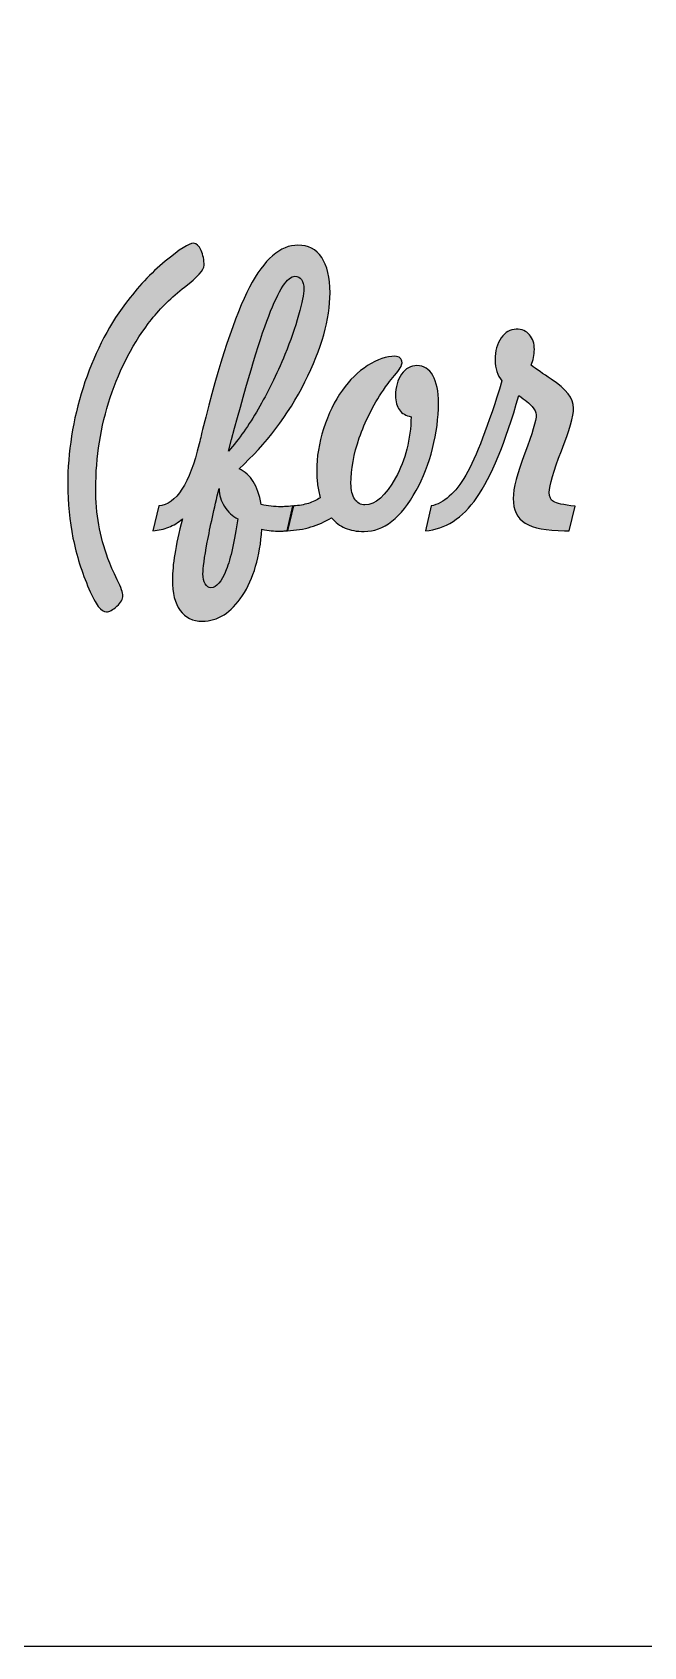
# Model space of a CAD drawing. Extents: x -236 to 261, y -182 to 182.
# Drawn here: x -1.68 to 9.82, y -13.44 to 16.91 of the extents above; entities that cross this region are included whole.
import ezdxf

# ---------------------------------------------------------------- set-up
doc = ezdxf.new("R2010")
doc.units = 0
doc.header["$MEASUREMENT"] = 0
doc.layers.add('CALQUE_PAR_D_FAUT', color=7, linetype='CONTINUOUS')

msp = doc.modelspace()

# ---------------------------------------------------------------- hatches: boundary and pattern name
at = {"layer": 'CALQUE_PAR_D_FAUT'}
h = msp.add_hatch(color=250, dxfattribs=at)
edge = h.paths.add_edge_path()
edge.add_spline(control_points=[(-0.4834, 8.3295), (-0.4834, 8.0908), (-0.4649, 7.8638), (-0.4278, 7.651), (-0.3907, 7.437), (-0.3331, 7.2253), (-0.2549, 7.0172), (-0.213, 6.9019), (-0.1554, 6.7691), (-0.0822, 6.6174), (-0.008, 6.4657), (0.0281, 6.3657), (0.0281, 6.3175), (0.0281, 6.2528), (-0.01, 6.1858), (-0.0861, 6.1176), (-0.1622, 6.0482), (-0.2286, 6.0141), (-0.2832, 6.0141), (-0.3331, 6.0141), (-0.3839, 6.0482), (-0.4356, 6.1152), (-0.4873, 6.1834), (-0.5459, 6.2928), (-0.6122, 6.4445), (-0.7459, 6.7573), (-0.8455, 7.0748), (-0.9119, 7.3994), (-0.9773, 7.7227), (-1.0105, 8.059), (-1.0105, 8.4083), (-1.0105, 9.0174), (-0.9149, 9.623), (-0.7235, 10.2239), (-0.5312, 10.826), (-0.2657, 11.354), (0.073, 11.8091), (0.3024, 12.1148), (0.5513, 12.3794), (0.8217, 12.6052), (1.0911, 12.8298), (1.2688, 12.9427), (1.3547, 12.9427), (1.4103, 12.9427), (1.4572, 12.898), (1.4962, 12.8098), (1.5352, 12.7216), (1.5547, 12.6276), (1.5547, 12.5288), (1.5547, 12.4465), (1.4318, 12.31), (1.1858, 12.1195), (0.9398, 11.929), (0.7339, 11.7268), (0.5659, 11.5128), (0.2302, 11.0859), (-0.0285, 10.5967), (-0.21, 10.0464), (-0.3926, 9.4972), (-0.4834, 8.9245), (-0.4834, 8.3295)], knot_values=[0, 0, 0, 0, 0.05, 0.05, 0.05, 0.1, 0.1, 0.1, 0.15, 0.15, 0.15, 0.2, 0.2, 0.2, 0.25, 0.25, 0.25, 0.3, 0.3, 0.3, 0.35, 0.35, 0.35, 0.4, 0.4, 0.4, 0.45, 0.45, 0.45, 0.5, 0.5, 0.5, 0.55, 0.55, 0.55, 0.6, 0.6, 0.6, 0.65, 0.65, 0.65, 0.7, 0.7, 0.7, 0.75, 0.75, 0.75, 0.8, 0.8, 0.8, 0.85, 0.85, 0.85, 0.9, 0.9, 0.9, 0.95, 0.95, 0.95, 1, 1, 1, 1], degree=3, periodic=1)
h = msp.add_hatch(color=250, dxfattribs=at)
edge = h.paths.add_edge_path()
edge.add_spline(control_points=[(1.1457, 7.7627), (1.0638, 7.6933), (0.9779, 7.6404), (0.8891, 7.604), (0.7993, 7.5663), (0.6997, 7.5452), (0.5913, 7.5381), (0.5913, 7.5381), (0.6997, 8.0038), (0.6997, 8.0038), (1.0277, 8.0355), (1.2815, 8.4259), (1.4601, 9.1715), (1.4884, 9.2891), (1.5108, 9.3796), (1.5255, 9.4443), (1.8389, 10.7014), (2.1326, 11.5927), (2.4079, 12.1184), (2.6832, 12.644), (2.9868, 12.9074), (3.3177, 12.9074), (3.51, 12.9074), (3.6593, 12.831), (3.7638, 12.6769), (3.8682, 12.5229), (3.9209, 12.3006), (3.9209, 12.0114), (3.9209, 11.5198), (3.7638, 10.9613), (3.4485, 10.3368), (3.1331, 9.7124), (2.7203, 9.168), (2.2098, 8.7035), (2.322, 8.6482), (2.4118, 8.5682), (2.4772, 8.4624), (2.5436, 8.3566), (2.5934, 8.2131), (2.6275, 8.0308), (2.689, 8.0179), (2.7506, 8.0073), (2.8121, 8.0003), (2.8745, 7.9932), (2.938, 7.9897), (3.0024, 7.9897), (3.0277, 7.9897), (3.0541, 7.9908), (3.0843, 7.992), (3.1136, 7.9932), (3.1595, 7.9967), (3.223, 8.0038), (3.223, 8.0038), (3.1146, 7.5381), (3.1146, 7.5381), (3.097, 7.5358), (3.0775, 7.5346), (3.057, 7.5334), (3.0355, 7.5322), (3.0063, 7.5311), (2.9682, 7.5311), (2.9184, 7.5311), (2.8677, 7.5334), (2.8169, 7.5381), (2.7652, 7.5428), (2.7056, 7.5522), (2.6392, 7.5652), (2.6051, 7.0536), (2.4831, 6.6385), (2.2732, 6.3175), (2.0633, 5.9976), (1.8125, 5.8377), (1.5206, 5.8377), (1.3381, 5.8377), (1.1985, 5.9047), (1.1018, 6.0388), (1.0052, 6.1729), (0.9574, 6.3669), (0.9574, 6.6197), (0.9574, 6.7573), (0.972, 6.9172), (1.0013, 7.0995), (1.0316, 7.2818), (1.0794, 7.5028), (1.1457, 7.7627)], knot_values=[0, 0, 0, 0, 0.0357143, 0.0357143, 0.0357143, 0.0714286, 0.0714286, 0.0714286, 0.1071429, 0.1071429, 0.1071429, 0.1428571, 0.1428571, 0.1428571, 0.1785714, 0.1785714, 0.1785714, 0.2142857, 0.2142857, 0.2142857, 0.25, 0.25, 0.25, 0.2857143, 0.2857143, 0.2857143, 0.3214286, 0.3214286, 0.3214286, 0.3571429, 0.3571429, 0.3571429, 0.3928571, 0.3928571, 0.3928571, 0.4285714, 0.4285714, 0.4285714, 0.4642857, 0.4642857, 0.4642857, 0.5, 0.5, 0.5, 0.5357143, 0.5357143, 0.5357143, 0.5714286, 0.5714286, 0.5714286, 0.6071429, 0.6071429, 0.6071429, 0.6428571, 0.6428571, 0.6428571, 0.6785714, 0.6785714, 0.6785714, 0.7142857, 0.7142857, 0.7142857, 0.75, 0.75, 0.75, 0.7857143, 0.7857143, 0.7857143, 0.8214286, 0.8214286, 0.8214286, 0.8571429, 0.8571429, 0.8571429, 0.8928571, 0.8928571, 0.8928571, 0.9285714, 0.9285714, 0.9285714, 0.9642857, 0.9642857, 0.9642857, 1, 1, 1, 1], degree=3, periodic=1)
h = msp.add_hatch(color=250, dxfattribs=at)
edge = h.paths.add_edge_path()
edge.add_spline(control_points=[(2.0126, 9.0339), (2.2088, 9.2597), (2.3943, 9.5219), (2.569, 9.8229), (2.7437, 10.124), (2.9116, 10.4674), (3.0736, 10.8542), (3.179, 11.1082), (3.264, 11.354), (3.3304, 11.5916), (3.3958, 11.8279), (3.429, 11.9925), (3.429, 12.0843), (3.429, 12.1595), (3.4143, 12.2183), (3.385, 12.2595), (3.3548, 12.3006), (3.3138, 12.3218), (3.2601, 12.3218), (3.1224, 12.3218), (2.9585, 12.0725), (2.7681, 11.5739), (2.5768, 11.0753), (2.325, 10.2286), (2.0126, 9.0339)], knot_values=[0, 0, 0, 0, 0.125, 0.125, 0.125, 0.25, 0.25, 0.25, 0.375, 0.375, 0.375, 0.5, 0.5, 0.5, 0.625, 0.625, 0.625, 0.75, 0.75, 0.75, 0.875, 0.875, 0.875, 1, 1, 1, 1], degree=3, periodic=1)
h = msp.add_hatch(color=250, dxfattribs=at)
edge = h.paths.add_edge_path()
edge.add_spline(control_points=[(5.7131, 7.5381), (5.7131, 7.5381), (5.8243, 8.0038), (5.8243, 8.0038), (6.0605, 8.052), (6.2773, 8.246), (6.4734, 8.5847), (6.6696, 8.9234), (6.8961, 9.5137), (7.1538, 10.3545), (7.1098, 10.4074), (7.0776, 10.4662), (7.0562, 10.5309), (7.0357, 10.5955), (7.0249, 10.6684), (7.0249, 10.7508), (7.0249, 10.9166), (7.063, 11.0542), (7.1382, 11.1635), (7.2134, 11.2729), (7.3081, 11.327), (7.4222, 11.327), (7.5276, 11.327), (7.6106, 11.2929), (7.6712, 11.2235), (7.7327, 11.1541), (7.7629, 11.0624), (7.7629, 10.9483), (7.7629, 10.893), (7.7581, 10.8413), (7.7483, 10.7943), (7.7395, 10.7472), (7.7239, 10.699), (7.7024, 10.6508), (7.8, 10.5779), (7.9259, 10.4897), (8.0801, 10.3862), (8.3603, 10.204), (8.5009, 10.024), (8.5009, 9.8441), (8.5009, 9.6924), (8.4247, 9.4255), (8.2725, 9.041), (8.1201, 8.6576), (8.044, 8.3965), (8.044, 8.259), (8.044, 8.1766), (8.0704, 8.1178), (8.1221, 8.0849), (8.1748, 8.052), (8.3105, 8.0238), (8.5292, 8.0003), (8.5292, 8.0003), (8.4179, 7.5381), (8.4179, 7.5381), (8.4179, 7.5381), (8.332, 7.5381), (8.332, 7.5381), (7.9884, 7.5381), (7.7415, 7.5863), (7.5911, 7.6816), (7.4398, 7.7768), (7.3647, 7.9309), (7.3647, 8.1449), (7.3647, 8.3354), (7.4369, 8.6188), (7.5813, 8.9951), (7.7249, 9.3702), (7.7971, 9.6113), (7.7971, 9.7171), (7.7971, 9.7677), (7.7727, 9.8194), (7.7229, 9.8735), (7.6731, 9.9276), (7.5891, 9.9958), (7.471, 10.0793), (7.2153, 9.1891), (6.9517, 8.5494), (6.6804, 8.1602), (6.409, 7.7709), (6.0869, 7.564), (5.7131, 7.5381)], knot_values=[0, 0, 0, 0, 0.037037, 0.037037, 0.037037, 0.0740741, 0.0740741, 0.0740741, 0.1111111, 0.1111111, 0.1111111, 0.1481481, 0.1481481, 0.1481481, 0.1851852, 0.1851852, 0.1851852, 0.2222222, 0.2222222, 0.2222222, 0.2592593, 0.2592593, 0.2592593, 0.2962963, 0.2962963, 0.2962963, 0.3333333, 0.3333333, 0.3333333, 0.3703704, 0.3703704, 0.3703704, 0.4074074, 0.4074074, 0.4074074, 0.4444444, 0.4444444, 0.4444444, 0.4814815, 0.4814815, 0.4814815, 0.5185185, 0.5185185, 0.5185185, 0.5555556, 0.5555556, 0.5555556, 0.5925926, 0.5925926, 0.5925926, 0.6296296, 0.6296296, 0.6296296, 0.6666667, 0.6666667, 0.6666667, 0.7037037, 0.7037037, 0.7037037, 0.7407407, 0.7407407, 0.7407407, 0.7777778, 0.7777778, 0.7777778, 0.8148148, 0.8148148, 0.8148148, 0.8518519, 0.8518519, 0.8518519, 0.8888889, 0.8888889, 0.8888889, 0.9259259, 0.9259259, 0.9259259, 0.962963, 0.962963, 0.962963, 1, 1, 1, 1], degree=3, periodic=1)
h = msp.add_hatch(color=250, dxfattribs=at)
edge = h.paths.add_edge_path()
edge.add_spline(control_points=[(5.4446, 9.6818), (5.349, 9.6995), (5.2758, 9.743), (5.226, 9.8088), (5.1762, 9.8759), (5.1518, 9.9652), (5.1518, 10.0781), (5.1518, 10.2404), (5.1899, 10.3756), (5.266, 10.4826), (5.3431, 10.5897), (5.4397, 10.6426), (5.5559, 10.6426), (5.6838, 10.6426), (5.7834, 10.5803), (5.8536, 10.4568), (5.9249, 10.3321), (5.96, 10.1593), (5.96, 9.9358), (5.96, 9.6583), (5.9229, 9.3749), (5.8497, 9.0868), (5.7765, 8.7987), (5.673, 8.5341), (5.5393, 8.2919), (5.3978, 8.0355), (5.2465, 7.8427), (5.0844, 7.7157), (4.9224, 7.5875), (4.7477, 7.524), (4.5602, 7.524), (4.4246, 7.524), (4.3075, 7.5452), (4.2069, 7.5875), (4.1063, 7.631), (4.0214, 7.6957), (3.9502, 7.7827), (3.8252, 7.7074), (3.6944, 7.6486), (3.5597, 7.6087), (3.426, 7.5687), (3.2786, 7.5452), (3.1185, 7.5381), (3.1185, 7.5381), (3.2327, 8.0038), (3.2327, 8.0038), (3.3372, 8.0108), (3.4309, 8.0273), (3.5138, 8.052), (3.5968, 8.0779), (3.672, 8.1131), (3.7384, 8.159), (3.7159, 8.2354), (3.6984, 8.3142), (3.6876, 8.3989), (3.6759, 8.4824), (3.67, 8.5718), (3.67, 8.6658), (3.67, 8.921), (3.713, 9.1844), (3.7999, 9.4572), (3.8867, 9.7312), (4.0058, 9.9735), (4.1561, 10.184), (4.2879, 10.3733), (4.4451, 10.5262), (4.6285, 10.6426), (4.8121, 10.7602), (4.9819, 10.819), (5.141, 10.819), (5.183, 10.819), (5.2153, 10.8084), (5.2397, 10.786), (5.2631, 10.7649), (5.2748, 10.7355), (5.2748, 10.6978), (5.2748, 10.6473), (5.2289, 10.5673), (5.1361, 10.4591), (5.0434, 10.3498), (4.9731, 10.258), (4.9234, 10.184), (4.7272, 9.8888), (4.5758, 9.5878), (4.4714, 9.2844), (4.367, 8.9798), (4.3143, 8.6941), (4.3143, 8.4283), (4.3143, 8.3013), (4.3377, 8.2025), (4.3845, 8.132), (4.4314, 8.0602), (4.4958, 8.0249), (4.5778, 8.0249), (4.774, 8.0249), (4.9653, 8.1943), (5.1527, 8.533), (5.3402, 8.8716), (5.4368, 9.255), (5.4446, 9.6818)], knot_values=[0, 0, 0, 0, 0.030303, 0.030303, 0.030303, 0.0606061, 0.0606061, 0.0606061, 0.0909091, 0.0909091, 0.0909091, 0.1212121, 0.1212121, 0.1212121, 0.1515152, 0.1515152, 0.1515152, 0.1818182, 0.1818182, 0.1818182, 0.2121212, 0.2121212, 0.2121212, 0.2424242, 0.2424242, 0.2424242, 0.2727273, 0.2727273, 0.2727273, 0.3030303, 0.3030303, 0.3030303, 0.3333333, 0.3333333, 0.3333333, 0.3636364, 0.3636364, 0.3636364, 0.3939394, 0.3939394, 0.3939394, 0.4242424, 0.4242424, 0.4242424, 0.4545455, 0.4545455, 0.4545455, 0.4848485, 0.4848485, 0.4848485, 0.5151515, 0.5151515, 0.5151515, 0.5454545, 0.5454545, 0.5454545, 0.5757576, 0.5757576, 0.5757576, 0.6060606, 0.6060606, 0.6060606, 0.6363636, 0.6363636, 0.6363636, 0.6666667, 0.6666667, 0.6666667, 0.6969697, 0.6969697, 0.6969697, 0.7272727, 0.7272727, 0.7272727, 0.7575758, 0.7575758, 0.7575758, 0.7878788, 0.7878788, 0.7878788, 0.8181818, 0.8181818, 0.8181818, 0.8484848, 0.8484848, 0.8484848, 0.8787879, 0.8787879, 0.8787879, 0.9090909, 0.9090909, 0.9090909, 0.9393939, 0.9393939, 0.9393939, 0.969697, 0.969697, 0.969697, 1, 1, 1, 1], degree=3, periodic=1)
h = msp.add_hatch(color=250, dxfattribs=at)
edge = h.paths.add_edge_path()
edge.add_spline(control_points=[(1.835, 8.3342), (1.7413, 7.9497), (1.667, 7.611), (1.6133, 7.3206), (1.5587, 7.0313), (1.5313, 6.8326), (1.5313, 6.7267), (1.5313, 6.6491), (1.545, 6.5856), (1.5733, 6.5374), (1.6006, 6.4892), (1.6377, 6.4657), (1.6826, 6.4657), (1.7862, 6.4657), (1.8808, 6.5774), (1.9677, 6.8008), (2.0545, 7.0242), (2.1277, 7.3453), (2.1863, 7.7627), (2.0858, 7.8133), (2.0018, 7.8909), (1.9345, 7.9955), (1.8681, 8.1002), (1.835, 8.2084), (1.835, 8.3213), (1.835, 8.3213), (1.835, 8.3342), (1.835, 8.3342)], knot_values=[0, 0, 0, 0, 0.1111111, 0.1111111, 0.1111111, 0.2222222, 0.2222222, 0.2222222, 0.3333333, 0.3333333, 0.3333333, 0.4444444, 0.4444444, 0.4444444, 0.5555556, 0.5555556, 0.5555556, 0.6666667, 0.6666667, 0.6666667, 0.7777778, 0.7777778, 0.7777778, 0.8888889, 0.8888889, 0.8888889, 1, 1, 1, 1], degree=3, periodic=1)

# ---------------------------------------------------------------- linework, layer by layer
at = {"layer": 'CALQUE_PAR_D_FAUT', "color": 1}
msp.add_open_spline([(-230.5187, 181.5562), (-231.8457, 181.5553), (-233.1179, 181.0274), (-234.0556, 180.0885), (-234.9933, 179.1497), (-235.5196, 177.8831), (-235.5187, 176.5562), (-235.5187, 176.5562), (-235.5187, -8.4438), (-235.5187, -8.4438), (-235.5179, -9.7708), (-234.99, -11.043), (-234.0511, -11.9807), (-233.1123, -12.9184), (-231.8457, -13.4447), (-230.5187, -13.4438), (-230.5187, -13.4438), (115.1243, -13.4438), (115.1243, -13.4438), (116.4513, -13.443), (117.7235, -12.9151), (118.6612, -11.9762), (119.5989, -11.0373), (120.1252, -9.7708), (120.1243, -8.4438), (120.1243, -8.4438), (120.1243, 88.0484), (120.1243, 88.0484), (120.1243, 88.0484), (120.1243, 96.0484), (120.1243, 96.0484), (120.1243, 96.0484), (120.1243, 176.5562), (120.1243, 176.5562), (120.1235, 177.8831), (119.5956, 179.1553), (118.6567, 180.093), (117.7179, 181.0307), (116.4513, 181.557), (115.1243, 181.5562), (115.1243, 181.5562), (-230.5187, 181.5562), (-230.5187, 181.5562), (-230.5187, 181.5562), (-230.5187, 181.5562), (-230.5187, 181.5562)], degree=3, knots=[0, 0, 0, 0, 0.0666667, 0.0666667, 0.0666667, 0.1333333, 0.1333333, 0.1333333, 0.2, 0.2, 0.2, 0.2666667, 0.2666667, 0.2666667, 0.3333333, 0.3333333, 0.3333333, 0.4, 0.4, 0.4, 0.4666667, 0.4666667, 0.4666667, 0.5333333, 0.5333333, 0.5333333, 0.6, 0.6, 0.6, 0.6666667, 0.6666667, 0.6666667, 0.7333333, 0.7333333, 0.7333333, 0.8, 0.8, 0.8, 0.8666667, 0.8666667, 0.8666667, 0.9333333, 0.9333333, 0.9333333, 1, 1, 1, 1], dxfattribs=at)
at = {"layer": 'CALQUE_PAR_D_FAUT', "color": 250}
for points, knots in [([(-0.4834, 8.3295), (-0.4834, 8.0908), (-0.4649, 7.8638), (-0.4278, 7.651), (-0.3907, 7.437), (-0.3331, 7.2253), (-0.2549, 7.0172), (-0.213, 6.9019), (-0.1554, 6.7691), (-0.0822, 6.6174), (-0.008, 6.4657), (0.0281, 6.3657), (0.0281, 6.3175), (0.0281, 6.2528), (-0.01, 6.1858), (-0.0861, 6.1176), (-0.1622, 6.0482), (-0.2286, 6.0141), (-0.2832, 6.0141), (-0.3331, 6.0141), (-0.3839, 6.0482), (-0.4356, 6.1152), (-0.4873, 6.1834), (-0.5459, 6.2928), (-0.6122, 6.4445), (-0.7459, 6.7573), (-0.8455, 7.0748), (-0.9119, 7.3994), (-0.9773, 7.7227), (-1.0105, 8.059), (-1.0105, 8.4083), (-1.0105, 9.0174), (-0.9149, 9.623), (-0.7235, 10.2239), (-0.5312, 10.826), (-0.2657, 11.354), (0.073, 11.8091), (0.3024, 12.1148), (0.5513, 12.3794), (0.8217, 12.6052), (1.0911, 12.8298), (1.2688, 12.9427), (1.3547, 12.9427), (1.4103, 12.9427), (1.4572, 12.898), (1.4962, 12.8098), (1.5352, 12.7216), (1.5547, 12.6276), (1.5547, 12.5288), (1.5547, 12.4465), (1.4318, 12.31), (1.1858, 12.1195), (0.9398, 11.929), (0.7339, 11.7268), (0.5659, 11.5128), (0.2302, 11.0859), (-0.0285, 10.5967), (-0.21, 10.0464), (-0.3926, 9.4972), (-0.4834, 8.9245), (-0.4834, 8.3295)], [0, 0, 0, 0, 0.05, 0.05, 0.05, 0.1, 0.1, 0.1, 0.15, 0.15, 0.15, 0.2, 0.2, 0.2, 0.25, 0.25, 0.25, 0.3, 0.3, 0.3, 0.35, 0.35, 0.35, 0.4, 0.4, 0.4, 0.45, 0.45, 0.45, 0.5, 0.5, 0.5, 0.55, 0.55, 0.55, 0.6, 0.6, 0.6, 0.65, 0.65, 0.65, 0.7, 0.7, 0.7, 0.75, 0.75, 0.75, 0.8, 0.8, 0.8, 0.85, 0.85, 0.85, 0.9, 0.9, 0.9, 0.95, 0.95, 0.95, 1, 1, 1, 1]), ([(1.1457, 7.7627), (1.0638, 7.6933), (0.9779, 7.6404), (0.8891, 7.604), (0.7993, 7.5663), (0.6997, 7.5452), (0.5913, 7.5381), (0.5913, 7.5381), (0.6997, 8.0038), (0.6997, 8.0038), (1.0277, 8.0355), (1.2815, 8.4259), (1.4601, 9.1715), (1.4884, 9.2891), (1.5108, 9.3796), (1.5255, 9.4443), (1.8389, 10.7014), (2.1326, 11.5927), (2.4079, 12.1184), (2.6832, 12.644), (2.9868, 12.9074), (3.3177, 12.9074), (3.51, 12.9074), (3.6593, 12.831), (3.7638, 12.6769), (3.8682, 12.5229), (3.9209, 12.3006), (3.9209, 12.0114), (3.9209, 11.5198), (3.7638, 10.9613), (3.4485, 10.3368), (3.1331, 9.7124), (2.7203, 9.168), (2.2098, 8.7035), (2.322, 8.6482), (2.4118, 8.5682), (2.4772, 8.4624), (2.5436, 8.3566), (2.5934, 8.2131), (2.6275, 8.0308), (2.689, 8.0179), (2.7506, 8.0073), (2.8121, 8.0003), (2.8745, 7.9932), (2.938, 7.9897), (3.0024, 7.9897), (3.0277, 7.9897), (3.0541, 7.9908), (3.0843, 7.992), (3.1136, 7.9932), (3.1595, 7.9967), (3.223, 8.0038), (3.223, 8.0038), (3.1146, 7.5381), (3.1146, 7.5381), (3.097, 7.5358), (3.0775, 7.5346), (3.057, 7.5334), (3.0355, 7.5322), (3.0063, 7.5311), (2.9682, 7.5311), (2.9184, 7.5311), (2.8677, 7.5334), (2.8169, 7.5381), (2.7652, 7.5428), (2.7056, 7.5522), (2.6392, 7.5652), (2.6051, 7.0536), (2.4831, 6.6385), (2.2732, 6.3175), (2.0633, 5.9976), (1.8125, 5.8377), (1.5206, 5.8377), (1.3381, 5.8377), (1.1985, 5.9047), (1.1018, 6.0388), (1.0052, 6.1729), (0.9574, 6.3669), (0.9574, 6.6197), (0.9574, 6.7573), (0.972, 6.9172), (1.0013, 7.0995), (1.0316, 7.2818), (1.0794, 7.5028), (1.1457, 7.7627)], [0, 0, 0, 0, 0.0357143, 0.0357143, 0.0357143, 0.0714286, 0.0714286, 0.0714286, 0.1071429, 0.1071429, 0.1071429, 0.1428571, 0.1428571, 0.1428571, 0.1785714, 0.1785714, 0.1785714, 0.2142857, 0.2142857, 0.2142857, 0.25, 0.25, 0.25, 0.2857143, 0.2857143, 0.2857143, 0.3214286, 0.3214286, 0.3214286, 0.3571429, 0.3571429, 0.3571429, 0.3928571, 0.3928571, 0.3928571, 0.4285714, 0.4285714, 0.4285714, 0.4642857, 0.4642857, 0.4642857, 0.5, 0.5, 0.5, 0.5357143, 0.5357143, 0.5357143, 0.5714286, 0.5714286, 0.5714286, 0.6071429, 0.6071429, 0.6071429, 0.6428571, 0.6428571, 0.6428571, 0.6785714, 0.6785714, 0.6785714, 0.7142857, 0.7142857, 0.7142857, 0.75, 0.75, 0.75, 0.7857143, 0.7857143, 0.7857143, 0.8214286, 0.8214286, 0.8214286, 0.8571429, 0.8571429, 0.8571429, 0.8928571, 0.8928571, 0.8928571, 0.9285714, 0.9285714, 0.9285714, 0.9642857, 0.9642857, 0.9642857, 1, 1, 1, 1]), ([(2.0126, 9.0339), (2.2088, 9.2597), (2.3943, 9.5219), (2.569, 9.8229), (2.7437, 10.124), (2.9116, 10.4674), (3.0736, 10.8542), (3.179, 11.1082), (3.264, 11.354), (3.3304, 11.5916), (3.3958, 11.8279), (3.429, 11.9925), (3.429, 12.0843), (3.429, 12.1595), (3.4143, 12.2183), (3.385, 12.2595), (3.3548, 12.3006), (3.3138, 12.3218), (3.2601, 12.3218), (3.1224, 12.3218), (2.9585, 12.0725), (2.7681, 11.5739), (2.5768, 11.0753), (2.325, 10.2286), (2.0126, 9.0339)], [0, 0, 0, 0, 0.125, 0.125, 0.125, 0.25, 0.25, 0.25, 0.375, 0.375, 0.375, 0.5, 0.5, 0.5, 0.625, 0.625, 0.625, 0.75, 0.75, 0.75, 0.875, 0.875, 0.875, 1, 1, 1, 1]), ([(5.7131, 7.5381), (5.7131, 7.5381), (5.8243, 8.0038), (5.8243, 8.0038), (6.0605, 8.052), (6.2773, 8.246), (6.4734, 8.5847), (6.6696, 8.9234), (6.8961, 9.5137), (7.1538, 10.3545), (7.1098, 10.4074), (7.0776, 10.4662), (7.0562, 10.5309), (7.0357, 10.5955), (7.0249, 10.6684), (7.0249, 10.7508), (7.0249, 10.9166), (7.063, 11.0542), (7.1382, 11.1635), (7.2134, 11.2729), (7.3081, 11.327), (7.4222, 11.327), (7.5276, 11.327), (7.6106, 11.2929), (7.6712, 11.2235), (7.7327, 11.1541), (7.7629, 11.0624), (7.7629, 10.9483), (7.7629, 10.893), (7.7581, 10.8413), (7.7483, 10.7943), (7.7395, 10.7472), (7.7239, 10.699), (7.7024, 10.6508), (7.8, 10.5779), (7.9259, 10.4897), (8.0801, 10.3862), (8.3603, 10.204), (8.5009, 10.024), (8.5009, 9.8441), (8.5009, 9.6924), (8.4247, 9.4255), (8.2725, 9.041), (8.1201, 8.6576), (8.044, 8.3965), (8.044, 8.259), (8.044, 8.1766), (8.0704, 8.1178), (8.1221, 8.0849), (8.1748, 8.052), (8.3105, 8.0238), (8.5292, 8.0003), (8.5292, 8.0003), (8.4179, 7.5381), (8.4179, 7.5381), (8.4179, 7.5381), (8.332, 7.5381), (8.332, 7.5381), (7.9884, 7.5381), (7.7415, 7.5863), (7.5911, 7.6816), (7.4398, 7.7768), (7.3647, 7.9309), (7.3647, 8.1449), (7.3647, 8.3354), (7.4369, 8.6188), (7.5813, 8.9951), (7.7249, 9.3702), (7.7971, 9.6113), (7.7971, 9.7171), (7.7971, 9.7677), (7.7727, 9.8194), (7.7229, 9.8735), (7.6731, 9.9276), (7.5891, 9.9958), (7.471, 10.0793), (7.2153, 9.1891), (6.9517, 8.5494), (6.6804, 8.1602), (6.409, 7.7709), (6.0869, 7.564), (5.7131, 7.5381)], [0, 0, 0, 0, 0.037037, 0.037037, 0.037037, 0.0740741, 0.0740741, 0.0740741, 0.1111111, 0.1111111, 0.1111111, 0.1481481, 0.1481481, 0.1481481, 0.1851852, 0.1851852, 0.1851852, 0.2222222, 0.2222222, 0.2222222, 0.2592593, 0.2592593, 0.2592593, 0.2962963, 0.2962963, 0.2962963, 0.3333333, 0.3333333, 0.3333333, 0.3703704, 0.3703704, 0.3703704, 0.4074074, 0.4074074, 0.4074074, 0.4444444, 0.4444444, 0.4444444, 0.4814815, 0.4814815, 0.4814815, 0.5185185, 0.5185185, 0.5185185, 0.5555556, 0.5555556, 0.5555556, 0.5925926, 0.5925926, 0.5925926, 0.6296296, 0.6296296, 0.6296296, 0.6666667, 0.6666667, 0.6666667, 0.7037037, 0.7037037, 0.7037037, 0.7407407, 0.7407407, 0.7407407, 0.7777778, 0.7777778, 0.7777778, 0.8148148, 0.8148148, 0.8148148, 0.8518519, 0.8518519, 0.8518519, 0.8888889, 0.8888889, 0.8888889, 0.9259259, 0.9259259, 0.9259259, 0.962963, 0.962963, 0.962963, 1, 1, 1, 1]), ([(5.4446, 9.6818), (5.349, 9.6995), (5.2758, 9.743), (5.226, 9.8088), (5.1762, 9.8759), (5.1518, 9.9652), (5.1518, 10.0781), (5.1518, 10.2404), (5.1899, 10.3756), (5.266, 10.4826), (5.3431, 10.5897), (5.4397, 10.6426), (5.5559, 10.6426), (5.6838, 10.6426), (5.7834, 10.5803), (5.8536, 10.4568), (5.9249, 10.3321), (5.96, 10.1593), (5.96, 9.9358), (5.96, 9.6583), (5.9229, 9.3749), (5.8497, 9.0868), (5.7765, 8.7987), (5.673, 8.5341), (5.5393, 8.2919), (5.3978, 8.0355), (5.2465, 7.8427), (5.0844, 7.7157), (4.9224, 7.5875), (4.7477, 7.524), (4.5602, 7.524), (4.4246, 7.524), (4.3075, 7.5452), (4.2069, 7.5875), (4.1063, 7.631), (4.0214, 7.6957), (3.9502, 7.7827), (3.8252, 7.7074), (3.6944, 7.6486), (3.5597, 7.6087), (3.426, 7.5687), (3.2786, 7.5452), (3.1185, 7.5381), (3.1185, 7.5381), (3.2327, 8.0038), (3.2327, 8.0038), (3.3372, 8.0108), (3.4309, 8.0273), (3.5138, 8.052), (3.5968, 8.0779), (3.672, 8.1131), (3.7384, 8.159), (3.7159, 8.2354), (3.6984, 8.3142), (3.6876, 8.3989), (3.6759, 8.4824), (3.67, 8.5718), (3.67, 8.6658), (3.67, 8.921), (3.713, 9.1844), (3.7999, 9.4572), (3.8867, 9.7312), (4.0058, 9.9735), (4.1561, 10.184), (4.2879, 10.3733), (4.4451, 10.5262), (4.6285, 10.6426), (4.8121, 10.7602), (4.9819, 10.819), (5.141, 10.819), (5.183, 10.819), (5.2153, 10.8084), (5.2397, 10.786), (5.2631, 10.7649), (5.2748, 10.7355), (5.2748, 10.6978), (5.2748, 10.6473), (5.2289, 10.5673), (5.1361, 10.4591), (5.0434, 10.3498), (4.9731, 10.258), (4.9234, 10.184), (4.7272, 9.8888), (4.5758, 9.5878), (4.4714, 9.2844), (4.367, 8.9798), (4.3143, 8.6941), (4.3143, 8.4283), (4.3143, 8.3013), (4.3377, 8.2025), (4.3845, 8.132), (4.4314, 8.0602), (4.4958, 8.0249), (4.5778, 8.0249), (4.774, 8.0249), (4.9653, 8.1943), (5.1527, 8.533), (5.3402, 8.8716), (5.4368, 9.255), (5.4446, 9.6818)], [0, 0, 0, 0, 0.030303, 0.030303, 0.030303, 0.0606061, 0.0606061, 0.0606061, 0.0909091, 0.0909091, 0.0909091, 0.1212121, 0.1212121, 0.1212121, 0.1515152, 0.1515152, 0.1515152, 0.1818182, 0.1818182, 0.1818182, 0.2121212, 0.2121212, 0.2121212, 0.2424242, 0.2424242, 0.2424242, 0.2727273, 0.2727273, 0.2727273, 0.3030303, 0.3030303, 0.3030303, 0.3333333, 0.3333333, 0.3333333, 0.3636364, 0.3636364, 0.3636364, 0.3939394, 0.3939394, 0.3939394, 0.4242424, 0.4242424, 0.4242424, 0.4545455, 0.4545455, 0.4545455, 0.4848485, 0.4848485, 0.4848485, 0.5151515, 0.5151515, 0.5151515, 0.5454545, 0.5454545, 0.5454545, 0.5757576, 0.5757576, 0.5757576, 0.6060606, 0.6060606, 0.6060606, 0.6363636, 0.6363636, 0.6363636, 0.6666667, 0.6666667, 0.6666667, 0.6969697, 0.6969697, 0.6969697, 0.7272727, 0.7272727, 0.7272727, 0.7575758, 0.7575758, 0.7575758, 0.7878788, 0.7878788, 0.7878788, 0.8181818, 0.8181818, 0.8181818, 0.8484848, 0.8484848, 0.8484848, 0.8787879, 0.8787879, 0.8787879, 0.9090909, 0.9090909, 0.9090909, 0.9393939, 0.9393939, 0.9393939, 0.969697, 0.969697, 0.969697, 1, 1, 1, 1]), ([(1.835, 8.3342), (1.7413, 7.9497), (1.667, 7.611), (1.6133, 7.3206), (1.5587, 7.0313), (1.5313, 6.8326), (1.5313, 6.7267), (1.5313, 6.6491), (1.545, 6.5856), (1.5733, 6.5374), (1.6006, 6.4892), (1.6377, 6.4657), (1.6826, 6.4657), (1.7862, 6.4657), (1.8808, 6.5774), (1.9677, 6.8008), (2.0545, 7.0242), (2.1277, 7.3453), (2.1863, 7.7627), (2.0858, 7.8133), (2.0018, 7.8909), (1.9345, 7.9955), (1.8681, 8.1002), (1.835, 8.2084), (1.835, 8.3213), (1.835, 8.3213), (1.835, 8.3342), (1.835, 8.3342)], [0, 0, 0, 0, 0.1111111, 0.1111111, 0.1111111, 0.2222222, 0.2222222, 0.2222222, 0.3333333, 0.3333333, 0.3333333, 0.4444444, 0.4444444, 0.4444444, 0.5555556, 0.5555556, 0.5555556, 0.6666667, 0.6666667, 0.6666667, 0.7777778, 0.7777778, 0.7777778, 0.8888889, 0.8888889, 0.8888889, 1, 1, 1, 1])]:
    msp.add_open_spline(points, degree=3, knots=knots, dxfattribs=at)

doc.saveas('drawing.dxf')
